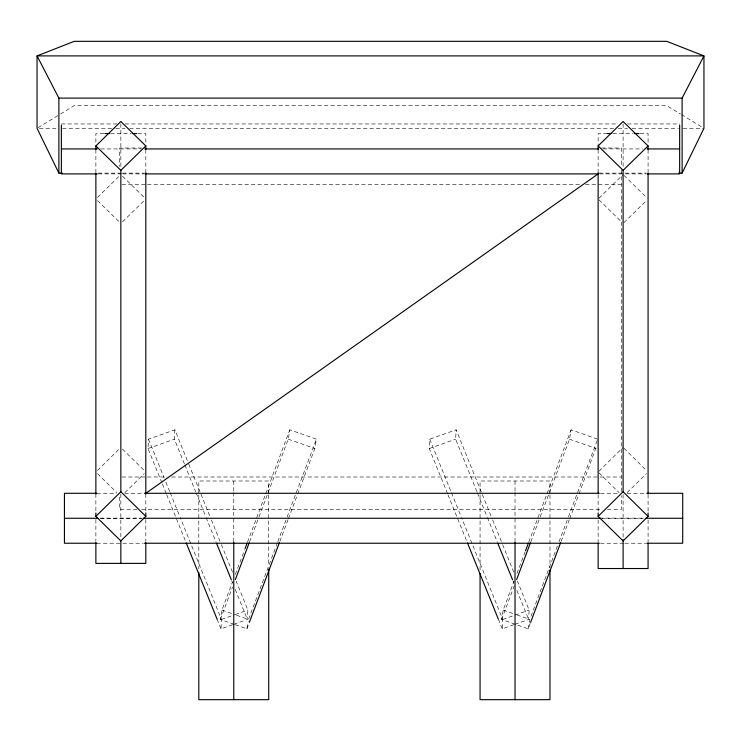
<?xml version="1.0" encoding="UTF-8"?>
<svg xmlns="http://www.w3.org/2000/svg" width="741" height="741" viewBox="0 0 741 741"><rect width="100%" height="100%" fill="white"/><g stroke="black" fill="none" stroke-linecap="round" stroke-linejoin="round"><path stroke-width="0.56" stroke-dasharray="3.71 2.78" d="M161.909 482.891L148.005 448.546L148.496 439.172L174.876 429.799L188.344 463.06M184.379 463.857L174.385 439.172L174.876 429.799M232.618 624.709L221.003 628.831L221.494 619.457L180.22 517.505M233.665 624.33L247.383 619.457L247.874 610.075L236.147 581.101M447.518 493.617L429.261 448.546L429.752 439.172L456.132 429.799L492.2 518.867M476.935 491.755L455.641 439.172L456.132 429.799M513.865 624.709L502.259 628.831L502.75 619.457L461.476 517.505M514.921 624.33L528.639 619.457L529.13 610.075L517.403 581.101M234.156 624.33L220.327 619.457L221.92 610.075L232.489 582.009M258.97 516.903L288.249 439.172L289.842 429.799L316.435 439.172L314.851 448.546L297.762 493.886M530.204 623.431L528.176 628.831L501.583 619.457L503.176 610.075L514.152 580.935M540.226 516.903L569.505 439.172L571.098 429.799L597.691 439.172M235.221 624.709L246.92 628.831L248.161 621.542M528.176 628.831L529.769 619.457L517.005 614.956M579.017 493.886L596.459 446.462M235.342 574.451L244.697 549.627M247.54 542.069L265.435 494.571M265.843 493.487L289.842 429.799M220.327 619.457L232.526 587.067M249.615 541.727L258.563 517.978M277.393 542.81L248.513 619.457L235.749 614.956M277.801 541.727L286.748 517.978M287.156 516.903L316.435 439.172M246.92 628.831L248.957 623.431M279.866 541.393L287.999 519.802M288.406 518.719L297.354 494.969M517.005 573.377L525.137 551.786M528.796 542.069L546.691 494.571M547.099 493.487L571.098 429.799M501.583 619.457L514.189 585.992M530.871 541.727L539.818 517.978M530.982 616.216L557.427 546.043M559.047 541.727L568.004 517.978M568.403 516.903L597.283 440.256M561.122 541.393L569.255 519.802M569.662 518.719L578.61 494.969M97.488 470.452L119.236 449.027M124.877 492.663L144.208 473.619M598.941 471.239L623.107 447.444M627.136 492.663L646.467 473.619M97.488 197.43L119.236 176.163M122.46 221.855L144.208 200.589M598.941 198.218L623.107 174.589M623.913 222.643L646.467 200.589M38.032 127.684L59.567 114.568M60.549 113.975L74.257 105.63L666.743 105.63L680.451 113.975M148.005 448.546L174.385 439.172M429.261 448.546L455.641 439.172M221.494 619.457L234.156 614.956M235.212 614.576L247.874 610.075M502.75 619.457L529.13 610.075M61.373 123.96L116.948 123.96M125.053 123.96L618.281 123.96M627.544 123.96L679.645 123.96M39.366 128.276L57.891 128.276M62.522 128.276L114.623 128.276M115.781 128.276L125.044 128.276M129.675 128.276L613.641 128.276M618.272 128.276L627.534 128.276M632.166 128.276L678.478 128.276M683.109 128.276L703.95 128.276M103.823 133.519L95.876 133.519L95.876 143.921M110.631 133.519L131.064 133.519M137.872 133.519L145.82 133.519L145.82 143.921M607.212 133.519L598.135 133.519L598.135 145.069M612.89 133.519L633.323 133.519M640.131 133.519L648.079 133.519L648.079 143.93M141.67 148.015L119.709 148.015L119.709 166.493M601.646 148.015L621.291 148.015L621.291 166.206M100.739 148.932L141.262 148.932M603.23 148.932L642.595 148.932M98.201 173.125L121.32 173.125M122.478 173.125L144.449 173.125M598.867 173.125L646.272 173.125M98.423 173.894L121.58 173.894M122.737 173.894L144.736 173.894M599.756 173.894L646.069 173.894M122.015 184.398L146.292 184.398M147.44 184.398L579.684 184.398M585.464 184.398L621.291 184.398M122.015 477L146.292 477M147.44 477L167.096 477M171.717 477L621.291 477M96.858 493.293L116.541 493.293M124.645 493.293L143.17 493.293M600.506 493.293L619.031 493.293M627.136 493.293L645.661 493.293M137.039 509.465L119.709 509.465L119.709 495.609M141.67 509.465L601.646 509.465M607.425 509.465L621.291 509.465L621.291 495.609M100.415 518.135L141.281 518.135M599.274 518.135L643.54 518.135M100.331 518.265L142.013 518.265M601.664 518.265L643.345 518.265M96.858 543.236L143.17 543.236M600.506 543.236L623.663 543.236M624.82 543.236L645.661 543.236M569.505 439.172L596.097 448.546M288.249 439.172L314.851 448.546M503.176 610.075L515.94 614.576M221.92 610.075L234.684 614.576M681.433 114.568L702.968 127.684M623.913 175.376L646.467 197.43M598.941 199.792L621.495 221.855M122.46 176.163L144.208 197.43M97.488 200.589L119.236 221.855M623.913 448.24L646.467 470.452M598.941 472.832L619.078 492.663M122.46 449.027L144.208 470.452M97.488 473.619L116.819 492.663M492.635 519.941L502.194 543.542M502.63 544.616L513.921 572.515M477.371 492.83L486.93 516.44M487.365 517.505L497.359 542.19M512.994 580.824L513.865 582.972M516.912 590.484L528.639 619.457M429.752 439.172L451.047 491.755M451.482 492.83L461.041 516.44M447.944 494.692L467.071 541.912M498.35 619.17L502.259 628.831M188.779 464.135L210.944 518.867M211.38 519.941L220.938 543.542M221.374 544.616L232.665 572.515M184.815 464.931L195.68 491.755M196.115 492.83L205.674 516.44M206.109 517.505L216.103 542.19M231.748 580.824L232.609 582.972M235.221 589.41L247.383 619.457M148.496 439.172L164.141 477.806M165.882 482.095L169.791 491.755M170.226 492.83L179.785 516.44M162.344 483.966L166.262 493.617M166.697 494.692L185.815 541.912M217.094 619.17L221.003 628.831M648.079 149.691L648.079 172.857M648.079 494.488L648.079 512.355M648.079 519.932L648.079 541.921M623.107 123.812L623.107 168.226M623.107 494.488L623.107 538.67M621.291 169.958L621.291 494.451M598.135 149.691L598.135 172.857M598.135 494.488L598.135 512.355M598.135 519.932L598.135 541.921M549.979 493.728L549.979 481.002L480.066 481.002L480.066 493.728M549.979 494.886L549.979 567.773M515.023 481.002L515.023 491.413M515.023 492.57L515.023 542.319M480.066 494.886L480.066 570.088M268.724 493.728L268.724 481.002L198.81 481.002L198.81 493.728M268.724 494.886L268.724 565.457M233.767 481.002L233.767 491.413M233.767 492.57L233.767 542.319M198.81 494.886L198.81 568.931M145.82 149.691L145.82 172.81M145.82 494.052L145.82 512.54M145.82 519.478L145.82 541.43M120.848 123.812L120.848 168.179M120.848 494.052L120.848 538.67M95.876 149.691L95.876 172.81M95.876 494.052L95.876 512.54M95.876 519.478L95.876 541.43"/><path stroke-width="1.11" d="M245.104 548.544L247.133 543.144M235.379 579.508L249.208 542.81M249.356 622.357L279.459 542.468M525.545 550.702L528.389 543.144M516.634 579.508L530.463 542.81M530.612 622.357L560.715 542.468M678.645 173.125L682.118 173.125L703.95 128.276L703.95 55.899L666.743 41.329L74.257 41.329L37.05 55.899L37.05 128.276L58.882 173.125L62.355 173.125M682.118 173.125L682.118 98.118L703.95 55.899L37.05 55.899L58.882 98.118L58.882 173.125M145.82 512.948L145.82 516.357L120.848 540.949L95.876 516.357L120.848 491.765L120.848 170.347L145.82 145.931L120.848 121.505L95.876 145.931L95.876 149.386M648.079 512.948L648.079 516.357L623.107 540.949L598.135 516.357L623.107 491.765L623.107 170.347L648.079 145.931L623.107 121.505L598.135 145.931L598.135 149.386M145.82 493.293L598.135 173.894M58.882 98.118L682.118 98.118M104.963 133.519L109.501 133.519M132.204 133.519L136.742 133.519M607.212 133.519L611.76 133.519M634.453 133.519L638.992 133.519M61.373 148.932L97.266 148.932M144.736 148.932L598.598 148.932M647.226 148.932L679.645 148.932M97.266 173.894L61.373 173.894L61.373 125.09M145.82 173.894L598.598 173.894M647.226 173.894L679.645 173.894L679.645 125.09M96.858 493.293L64.439 493.293L64.439 543.236L96.858 543.236M144.328 493.293L599.349 493.293M646.819 493.293L682.711 493.293L682.711 543.236L646.819 543.236M64.439 518.265L98.016 518.265M143.17 518.265L600.506 518.265M645.661 518.265L682.711 518.265M144.328 543.236L599.349 543.236M598.135 145.931L623.107 170.347M95.876 145.931L120.848 170.347M623.107 491.765L648.079 516.357M120.848 491.765L145.82 516.357M497.795 543.264L512.568 579.749M467.497 542.986L498.35 619.17M216.539 543.264L231.312 579.749M186.25 542.986L217.094 619.17M648.079 145.931L648.079 149.386M648.079 173.626L648.079 493.877M648.079 543.079L648.079 568.523L598.135 568.523L598.135 543.079M623.107 539.605L623.107 568.523M598.135 172.857L598.135 493.33M598.135 512.948L598.135 516.357M549.979 570.088L549.979 699.671L480.066 699.671L480.066 573.562M515.023 542.319L515.023 699.671M268.724 568.931L268.724 699.671L198.81 699.671L198.81 572.404M233.767 542.319L233.767 699.671M145.82 145.931L145.82 149.386M145.82 172.81L145.82 494.052M145.82 542.588L145.82 563.382L95.876 563.382L95.876 542.588M120.848 540.272L120.848 563.382M95.876 173.626L95.876 494.052M95.876 512.948L95.876 516.357"/></g></svg>
